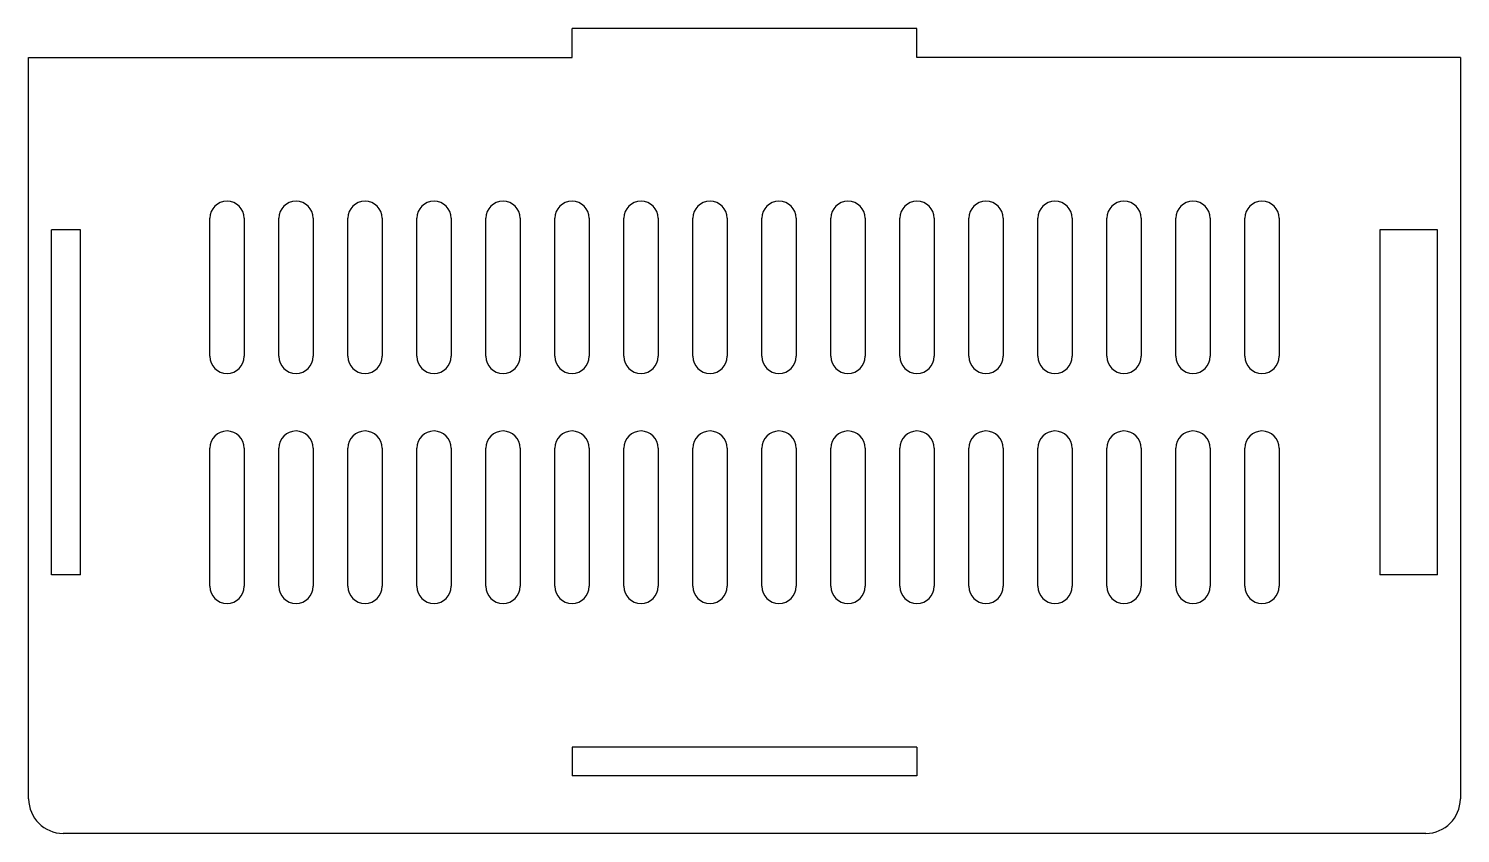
# Model space of a CAD drawing. Header units: millimetres. Extents: x -62 to 62, y -38 to 32.
import ezdxf

# ---------------------------------------------------------------- set-up
doc = ezdxf.new("R2010")
doc.units = ezdxf.units.MM

msp = doc.modelspace()

# ---------------------------------------------------------------- linework, layer by layer
at = {"color": 7, "linetype": 'Continuous', "lineweight": 25}
for p, q in [((-15, 30), (-15, 32.5)), ((15, 32.5), (-15, 32.5)), ((15, 30), (15, 32.5)), ((-62.25, 30), (-15, 30)), ((-62.25, -34.5), (-62.25, 30)), ((62.25, 30), (15, 30)), ((62.25, 30), (62.25, -34.5)), ((-57.75, 15), (-60.25, 15)), ((-60.25, -15), (-60.25, 15)), ((-57.75, -15), (-57.75, 15)), ((-46.5, 4), (-46.5, 16)), ((-43.5, 16), (-43.5, 4)), ((-40.5, 4), (-40.5, 16)), ((-37.5, 16), (-37.5, 4)), ((-34.5, 4), (-34.5, 16)), ((-31.5, 16), (-31.5, 4)), ((-28.5, 4), (-28.5, 16)), ((-25.5, 16), (-25.5, 4)), ((-22.5, 4), (-22.5, 16)), ((-19.5, 16), (-19.5, 4)), ((-16.5, 4), (-16.5, 16)), ((-13.5, 16), (-13.5, 4)), ((-10.5, 4), (-10.5, 16)), ((-7.5, 16), (-7.5, 4)), ((-4.5, 4), (-4.5, 16)), ((-1.5, 16), (-1.5, 4)), ((1.5, 4), (1.5, 16)), ((4.5, 16), (4.5, 4)), ((7.5, 4), (7.5, 16)), ((10.5, 16), (10.5, 4)), ((13.5, 4), (13.5, 16)), ((16.5, 16), (16.5, 4)), ((19.5, 4), (19.5, 16)), ((22.5, 16), (22.5, 4)), ((25.5, 4), (25.5, 16)), ((28.5, 16), (28.5, 4)), ((31.5, 4), (31.5, 16)), ((34.5, 16), (34.5, 4)), ((37.5, 4), (37.5, 16)), ((40.5, 16), (40.5, 4)), ((43.5, 4), (43.5, 16)), ((46.5, 16), (46.5, 4)), ((55.25, 15), (55.25, -15)), ((60.25, 15), (55.25, 15)), ((60.25, -15), (60.25, 15)), ((-46.5, -16), (-46.5, -4)), ((-43.5, -4), (-43.5, -16)), ((-40.5, -16), (-40.5, -4)), ((-37.5, -4), (-37.5, -16)), ((-34.5, -16), (-34.5, -4)), ((-31.5, -4), (-31.5, -16)), ((-28.5, -16), (-28.5, -4)), ((-25.5, -4), (-25.5, -16)), ((-22.5, -16), (-22.5, -4)), ((-19.5, -4), (-19.5, -16)), ((-16.5, -16), (-16.5, -4)), ((-13.5, -4), (-13.5, -16)), ((-10.5, -16), (-10.5, -4)), ((-7.5, -4), (-7.5, -16)), ((-4.5, -16), (-4.5, -4)), ((-1.5, -4), (-1.5, -16)), ((1.5, -16), (1.5, -4)), ((4.5, -4), (4.5, -16)), ((7.5, -16), (7.5, -4)), ((10.5, -4), (10.5, -16)), ((13.5, -16), (13.5, -4)), ((16.5, -4), (16.5, -16)), ((19.5, -16), (19.5, -4)), ((22.5, -4), (22.5, -16)), ((25.5, -16), (25.5, -4)), ((28.5, -4), (28.5, -16)), ((31.5, -16), (31.5, -4)), ((34.5, -4), (34.5, -16)), ((37.5, -16), (37.5, -4)), ((40.5, -4), (40.5, -16)), ((43.5, -16), (43.5, -4)), ((46.5, -4), (46.5, -16)), ((-57.75, -15), (-60.25, -15)), ((60.25, -15), (55.25, -15)), ((15, -30), (-15, -30)), ((-15, -30), (-15, -32.5)), ((15, -30), (15, -32.5)), ((15, -32.5), (-15, -32.5)), ((59.25, -37.5), (-59.25, -37.5))]:
    msp.add_line(p, q, dxfattribs=at)
for centre, radius, start, end in [((-45, 16), 1.5, 0, 180), ((-39, 16), 1.5, 0, 180), ((-33, 16), 1.5, 0, 180), ((-27, 16), 1.5, 0, 180), ((-21, 16), 1.5, 0, 180), ((-15, 16), 1.5, 0, 180), ((-9, 16), 1.5, 0, 180), ((-3, 16), 1.5, 0, 180), ((3, 16), 1.5, 0, 180), ((9, 16), 1.5, 0, 180), ((15, 16), 1.5, 0, 180), ((21, 16), 1.5, 0, 180), ((27, 16), 1.5, 0, 180), ((33, 16), 1.5, 0, 180), ((39, 16), 1.5, 0, 180), ((45, 16), 1.5, 0, 180), ((-45, 4), 1.5, 180, 0), ((-39, 4), 1.5, 180, 0), ((-33, 4), 1.5, 180, 0), ((-27, 4), 1.5, 180, 0), ((-21, 4), 1.5, 180, 0), ((-15, 4), 1.5, 180, 0), ((-9, 4), 1.5, 180, 0), ((-3, 4), 1.5, 180, 0), ((3, 4), 1.5, 180, 0), ((9, 4), 1.5, 180, 0), ((15, 4), 1.5, 180, 0), ((21, 4), 1.5, 180, 0), ((27, 4), 1.5, 180, 0), ((33, 4), 1.5, 180, 0), ((39, 4), 1.5, 180, 0), ((45, 4), 1.5, 180, 0), ((-45, -4), 1.5, 0, 180), ((-39, -4), 1.5, 0, 180), ((-33, -4), 1.5, 0, 180), ((-27, -4), 1.5, 0, 180), ((-21, -4), 1.5, 0, 180), ((-15, -4), 1.5, 0, 180), ((-9, -4), 1.5, 0, 180), ((-3, -4), 1.5, 0, 180), ((3, -4), 1.5, 0, 180), ((9, -4), 1.5, 0, 180), ((15, -4), 1.5, 0, 180), ((21, -4), 1.5, 0, 180), ((27, -4), 1.5, 0, 180), ((33, -4), 1.5, 0, 180), ((39, -4), 1.5, 0, 180), ((45, -4), 1.5, 0, 180), ((-45, -16), 1.5, 180, 0), ((-39, -16), 1.5, 180, 0), ((-33, -16), 1.5, 180, 0), ((-27, -16), 1.5, 180, 0), ((-21, -16), 1.5, 180, 0), ((-15, -16), 1.5, 180, 0), ((-9, -16), 1.5, 180, 0), ((-3, -16), 1.5, 180, 0), ((3, -16), 1.5, 180, 0), ((9, -16), 1.5, 180, 0), ((15, -16), 1.5, 180, 0), ((21, -16), 1.5, 180, 0), ((27, -16), 1.5, 180, 0), ((33, -16), 1.5, 180, 0), ((39, -16), 1.5, 180, 0), ((45, -16), 1.5, 180, 0), ((-59.25, -34.5), 3, 180, 270), ((59.25, -34.5), 3, 270, 0)]:
    msp.add_arc(centre, radius, start, end, dxfattribs=at)

doc.saveas('drawing.dxf')
